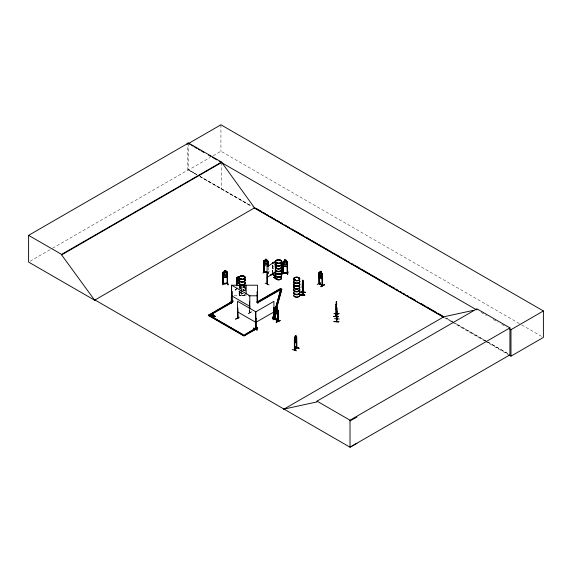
<?xml version="1.0" encoding="UTF-8"?>
<svg xmlns="http://www.w3.org/2000/svg" width="572" height="572" viewBox="0 0 572 572"><rect width="100%" height="100%" fill="white"/><g stroke="black" fill="none" stroke-linecap="round" stroke-linejoin="round"><path stroke-width="0.43" stroke-dasharray="2.86 2.15" d="M245.181 289.961L245.195 288.688M239.125 291.234L239.132 291.177A3.032 1.752 0 0 0 242.156 292.921M239.117 288.324L239.225 287.873M239.06 291.391L239.225 290.79M240.833 287.03L240.476 287.015M240.476 286.694L240.261 286.987L240.626 286.822M245.095 289.125L245.095 287.873M245.152 289.003L245.259 288.524M249.692 310.71C250.858 314.357 248.212 312.162 249.792 312.312M249.671 312.798L249.378 309.688M249.857 312.348L249.842 312.748L249.463 312.526M268.382 267.396L268.382 272.794L268.018 272.222M267.732 273.888L269.119 271.185L267.961 274.131M268.053 273.416L269.169 271.385M235.256 290.333L236.922 288.445M240.304 286.765L240.097 286.915A3.01 1.737 0 0 0 240.655 287.13L240.976 287.001M244.837 294.98L245.145 294.551M237.273 287.795L235.292 290.161M235.271 290.154L236.944 288.281M241.291 289.568L239.618 291.663L241.52 289.847M241.312 289.739L239.675 291.648M244.823 286.786L242.95 287.616M245.095 294.466A3.039 1.752 0 0 1 240.311 295.402A3.039 1.752 0 0 1 240.64 292.492L239.175 293.572L239.482 294.98M244.823 294.988L242.156 295.881L239.489 294.988M249.342 312.598L249.499 309.616M249.335 312.226L249.842 312.362M248.076 313.563C259.052 307.636 240.648 317.696 251.68 311.869M251.516 311.747L248.105 313.742M30.144 261.182L51.759 248.698M52.531 248.255L188.503 169.748L196.947 174.624M188.503 143.515L188.503 169.97L210.124 157.493M213.206 155.706L220.928 151.251L520.97 324.481M272.379 266.545L272.73 268.039L275.389 269.491M240.883 287.173L240.319 287.215M234.141 295.796L246.189 295.796M267.961 272.615L268.39 272.665M240.39 287.101L240.64 287.037A3.074 1.773 0 0 0 239.189 288.116M240.862 286.758L240.719 286.686A3.024 1.745 0 0 0 239.132 288.252L239.125 286.694M240.619 287.437L239.489 286.786M196.832 174.689L187.208 169.155L187.208 145.545M199.914 176.462L250.679 205.655L200.021 176.398M453.903 322.522L445.445 317.653L453.882 322.529M486.979 341.541L454.676 322.958L486.894 341.591M487.744 341.977L508.515 353.925M521.75 324.925L543.4 337.43M481.131 312.462L486.486 315.551M493.371 319.526L497.969 322.179M501.794 324.388L506.384 327.041M487.659 342.027L508.386 353.997M188.503 169.97L196.947 174.846M200.021 176.619L252.474 206.9M444.415 317.717L451.379 321.743M452.159 322.186L484.663 340.955M485.435 341.405L507.879 354.361M249.857 312.734L249.807 310.646M272.98 265.844L273.545 267.21M239.06 291.448L239.225 292.049M245.188 288.309L245.188 288.267A3.024 1.745 0 0 0 242.943 286.565M239.117 291.591L239.139 294.108M272.83 265.687L272.83 271.857M272.708 264.872L272.708 271.929M272.522 265.508L272.522 271.679M272.401 265.572L272.401 272.63M245.188 285.914L245.188 288.267A3.024 1.745 0 0 1 242.943 289.94A3.032 1.752 0 0 1 245.088 291.212M245.188 288.746L245.181 291.177A3.032 1.752 0 0 0 242.943 289.482M241.734 292.263L241.734 295.796M240.719 285.943L240.719 288.588M240.64 286.029L240.64 288.674M240.333 285.828L240.333 288.474M240.254 285.914L240.254 288.56M221.514 162.57L221.514 189.025M220.928 124.796L220.928 151.251M244.787 286.565A3.039 1.752 0 0 1 242.943 287.387A3.01 1.737 0 0 0 244.287 286.851M240.64 287.208A3.039 1.752 0 0 1 239.525 286.565M245.095 294.566A3.039 1.752 0 0 1 240.011 295.352A3.039 1.752 0 0 1 241.37 292.414M242.957 286.858A3.074 1.773 0 0 1 245.231 288.574A3.074 1.773 0 0 1 242.957 290.29M242.943 287.058A3.024 1.745 0 0 1 245.159 288.517A3.024 1.745 0 0 1 243.672 290.254M239.239 288.295A3.024 1.745 0 0 1 240.648 287.23M242.957 286.708A3.074 1.773 0 0 1 245.231 288.424A3.074 1.773 0 0 1 242.957 290.14M239.189 287.966A3.074 1.773 0 0 1 240.619 286.887M243.672 293.179A3.032 1.752 0 0 1 240.311 293.05A3.032 1.752 0 0 1 239.232 291.212M242.957 293.207A3.074 1.773 0 0 1 239.189 291.034M242.957 289.782A3.074 1.773 0 0 1 245.131 291.034M242.156 293.121A3.074 1.773 0 0 1 239.189 290.883M242.957 289.632A3.074 1.773 0 0 1 245.131 290.883M245.066 286.508A3.01 1.737 0 0 1 242.936 287.737M240.655 287.559A3.01 1.737 0 0 1 239.246 286.508M244.823 286.665L242.95 287.494A3.039 1.752 0 0 0 244.787 286.665M240.619 287.316L239.489 286.665A3.039 1.752 0 0 0 240.64 287.308"/><path stroke-width="0.86" d="M336.25 303.124L336.372 301.63L336.386 321.743L336.794 318.947L336.386 321.714M336.529 307.757L336.508 305.97M336.686 312.662L336.107 316.602L336.372 301.63M338.61 316.688L333.748 316.602M333.762 316.302L338.61 316.509M338.889 321.664L334.041 321.593M336.379 305.405L336.257 307.736M336.658 310.546L336.529 313.056L336.4 312.319M296.789 347.755L296.403 347.669C293.136 350.2 294.587 351.351 296.825 347.726L296.632 337.115L296.646 347.955L296.811 347.326L296.403 347.554M299.964 294.737C309.509 296.124 302.767 293.858 299.921 294.895M304.697 295.417L299.921 294.873L304.74 295.223M336.4 309.888L336.515 308.987M303.346 292.292L302.509 294.959M336.25 307.808L336.122 307.178M333.762 316.495L338.61 316.724M334.041 321.621L338.889 321.85L334.048 321.414M303.06 285.95C301.33 292.635 302.595 279.25 302.853 281.424L302.81 280.037L302.581 282.268M302.281 283.619L302.752 280.48L302.574 281.46M265.172 283.14L268.976 284.87M334.177 313.692L339.039 313.771L334.191 313.52M336.608 321.478L336.407 302.302L336.272 316.609L336.701 313.821M336.465 302.302L336.315 303.003M334.477 318.661L339.303 319.004M336.186 306.721L336.279 305.999M336.672 303.26L336.436 314.099M336.493 308.194C336.979 303.639 335.921 312.269 336.107 308.723M336.636 321.114C336.05 322.701 337.716 318.432 336.744 319.255L336.744 307.443L336.386 310.367M336.465 309.431L336.593 308.58M336.465 311.862L336.558 311.139M336.951 308.401L336.915 319.262L336.944 318.818M336.329 315.951L336.736 312.669M336.343 321.678L336.579 321.357M336.744 319.255L336.765 318.597M282.782 262.384L283.219 262.405L283.154 273.094L283.219 262.405M283.283 266.531L282.797 265.179L283.283 266.531L287.015 266.688L287.559 265.415L287.502 261.969L287.001 261.433L283.297 261.282L282.79 261.719L282.725 273.073L282.782 272.551L287.573 272.815M284.377 261.332L284.384 260.003L285.971 260.081L285.971 261.383M282.518 274.41L282.933 271.393M287.509 262.712L287.087 262.598L287.115 273.309L287.137 272.78M287.358 274.646L287.838 271.829M287.623 274.639L288.038 271.843M296.389 341.37L294.58 343.264L296.389 341.37L296.553 336.365M302.574 282.253L302.281 294.995L302.545 294.323M292.278 349.492L296.568 350.815M240.083 278.657L240.962 278.521M243.815 276.705L243.851 276.605M276.648 262.813L276.891 262.391M277.062 262.391C278.121 263.084 275.818 262.462 277.198 262.362M280.623 260.703L280.101 260.66L280.559 260.775M294.651 280.101L295.109 279.708L295.109 280.201M294.651 279.958L295.109 279.737M298.37 278.071L298.684 278.185M275.032 313.771L273.638 318.804L272.708 318.718L280.852 289.017L280.187 288.631L257.271 301.859L257.943 302.574L281.789 289.103L280.852 289.017L257.943 302.245L257.271 301.859M272.708 318.718L273.638 315.365M274.331 312.848L280.852 289.017M275.504 311.761L273.638 318.475L272.708 318.389M276.433 308.408L281.789 289.103M276.662 307.893L281.789 289.439M253.711 328.106L257.15 330.115L253.696 328.121L257.321 329.801M275.096 311.275L275.354 312.812L277.635 314.528L277.978 313.435M302.452 284.398L302.488 294.959M303.332 281.703L303.038 292.478M302.531 285.128L302.803 281.853L302.366 294.716M300.865 291.985L305.691 292.349L300.915 291.82M302.273 294.952L303.16 292.263L303.103 280.902L303.074 292.542M303.239 292.285L302.509 294.573M296.625 347.948L296.811 347.326L294.373 350.143L294.344 338.746L295.824 335.364L296.174 339.196L295.095 341.405L294.723 340.769M322.1 278.85L322.486 277.785L322.065 278.871L319.412 277.348L319.104 275.826L319.448 277.327M336.093 316.345L336.186 304.29M211.576 316.016L211.926 315.158L213.392 314.965L211.926 315.379L211.576 316.237L211.583 315.179L210.41 315.565L210.146 315.193L211.633 315.222L211.976 314.15L211.976 315.193L212.255 314.314M277.02 318.182L273.023 319.812M211.633 315.222L211.976 314.15M214.207 315.437L214.486 315.823L214.207 315.437L213.864 316.509L212.376 316.702M227.012 276.927L227.542 275.64M222.83 275.904L223.323 277.177L227.055 276.998L227.599 275.675L227.592 272.15L226.012 271.8M213.528 317.145C214.014 315.522 213.285 319.019 214.157 316.445L215.623 316.252M214.207 316.48L214.486 315.601M268.382 264.907L267.846 266.144L264.257 265.515L263.785 264.142M274.11 273.294L270.513 275.218L273.952 273.237M222.508 282.118L222.937 284.892M232.103 301.93C232.032 301.816 230.988 302.567 232.103 302.223M255.927 328.378L256.12 329.029L243.994 336.029L208.33 315.437L231.31 301.837L231.71 302.03M231.36 302.216L231.839 302.331L231.481 291.563L231.36 302.259L231.481 285.135L249.807 295.717L249.807 308.944M237.394 318.368L237.902 318.461L237.544 307.693L237.616 318.275M294.394 349.735L294.623 349.592M231.31 303.668L231.302 300.843L231.546 303.475M231.538 303.639L231.531 302.073L231.581 303.675M272.594 274.324L272.365 273.988L272.808 274.088M272.708 272.808L272.637 274.574M275.425 276.176L272.401 274.396L275.54 276.069M322.072 273.63L319.426 272.1L319.069 272.358L319.04 283.691L322.486 285.664L322.565 274.989L322.136 274.882L322.158 285.492M319.319 283.49L319.426 283.898L319.512 276.755M322.107 285.478L322.572 285.557L319.19 283.605L322.601 285.171L319.426 283.619M275.239 278.299L275.411 267.625L275.411 278.207M263.806 272.022L263.799 260.618L263.806 272.022L264.207 272.086L264.243 261.383L263.778 261.404L264.243 261.383M263.785 260.653C265.587 261.018 265.458 257.815 265.365 260.503L264.6 260.803L264.6 263.234L265.365 264.407L266.788 264.657L267.553 263.749L267.553 261.318L266.788 260.753L266.852 259.388L265.315 259.152M266.838 260.718L268.368 261.44L268.332 266.609M267.961 262.033L268.382 262.105L267.961 262.033L267.91 266.538M264.414 270.549L263.013 273.216M263.885 271.493L264.285 271.571L263.814 271.621M264.2 271.557L267.138 272.301M264.192 272.065L264.293 271.593M273.695 318.375L274.074 318.046L273.695 318.268M273.638 318.804L273.916 307.8L274.038 318.49L274.081 318.061M303.267 292.142L303.367 292.313M294.73 280.116L295.531 280.051M298.727 278.063L298.534 277.949M222.737 283.283L223.287 283.462M222.737 283.669C224.925 285.013 228.757 282.21 227.163 283.576L227.091 272.873L227.542 272.951L227.091 272.873M227.041 283.068L222.765 283.39M275.046 319.162L278.006 321.35L277.663 309.252L278.006 313.47M275.525 318.911L275.046 318.733L275.375 318.983M276.026 306.764L277.005 307.5L277.449 312.047L276.962 312.727L276.054 312.04L275.575 310.639L276.069 306.749L276.097 308.115L275.053 307.8L275.332 319.369L275.482 312.233M277.72 320.77L277.913 321.071M277.663 321.114L277.706 310.539L278.106 310.682L278.142 321.285L275.211 319.083L275.418 307.607M267.346 283.905L267.367 283.548M236.801 278.721L236.408 278.607L236.801 278.721L236.801 285.778M237.859 277.777L236.865 277.513L239.196 278.257C240.369 276.569 236.686 275.532 237.88 277.856L237.173 278.078L237.173 280.509L237.88 281.767L239.196 282.16M239.246 278.228L239.268 276.898M236.851 282.761L236.443 281.302L236.844 282.768L239.368 283.483M294.787 349.928L294.723 338.338L295.073 336.179L295.874 335.378L295.874 336.686L296.625 336.336L296.575 347.962M295.223 336.708L295.674 335.793M294.601 339.31L294.516 350.193L294.623 349.485M298.992 348.198L294.594 346.804L299.006 348.212M231.796 291.741L231.681 302.416L231.617 285.213L257.536 285.213L257.586 302.323L257.064 302.338L257.486 301.809M227.542 283.533L222.801 283.783L222.83 272.386L224.424 271.872L224.417 270.542L226.004 270.463L225.954 271.843L226.755 272.236L226.755 274.667L225.954 275.747L224.474 275.818L223.681 274.817L223.681 272.386L224.474 271.914L224.467 270.585M222.83 272.415L223.359 271.936L227.041 271.75L227.549 272.2M255.584 328.535L255.999 328.5M255.584 328.95L255.562 318.096L255.877 318.275M273.566 318.168L273.916 317.996M273.623 318.532L274.038 318.461M282.732 272.958L287.573 273.202M222.787 283.276L223.223 283.254M227.141 283.054L227.527 283.026M256.013 328.893L256.013 318.268L255.584 318.382L256.013 318.268M236.894 277.484L236.415 277.842L236.408 285.664M272.422 263.034L273.509 263.242M272.422 263.091L272.794 262.827M319.104 272.401L319.476 272.136M267.217 273.259L267.195 284.012L267.346 273.323M277.356 279.129L273.623 277.327L277.441 279.065M267.195 283.841L267.081 266.931L275.411 261.197L275.397 278.371M231.631 302.209L232.039 302.331M257.05 302.045L257.522 301.945M267.081 277.513L275.411 271.779M230.316 302.702L233.09 300.943L229.679 303.16M233.09 301.165L232.103 302.045M237.902 318.461L237.859 307.872M249.378 308.837L249.499 301.966L249.692 309.016M235.743 319.069L238.967 317.181M237.666 318.139L237.509 317.875M255.448 328.793L255.562 318.096M273.752 318.633L274.038 307.865M272.458 317.281L275.74 319.162M272.472 317.296L275.74 319.383M256.049 328.557L255.405 328.342L255.734 328.542M254.69 329.594L257.557 327.699L254.147 329.915L257.743 327.999L254.876 329.515M273.916 318.382L273.916 301.373L255.584 311.954L255.684 328.929M287.494 272.923L282.725 272.687M287.523 272.815L287.451 273.323L287.559 261.919L286.972 261.504M95.038 299.993L94.666 300.214L28.6 262.069L28.6 235.342L188.503 143.021L221.514 162.076L254.526 207.865L443.529 316.988M188.503 143.021L188.503 143.515L220.928 124.796L543.4 310.975L543.4 337.43L510.975 356.149L508.658 354.804M28.6 235.342L61.612 254.397L221.514 162.076M357.014 443.214L350.014 447.204L94.995 299.971L94.616 300.186L61.612 254.89L221.514 162.57M94.616 300.186L254.897 207.65M275.761 268.397L275.804 264.979L274.603 263.914M275.575 265.508L275.883 265.687M275.704 276.619L274.138 277.313L275.54 276.333M274.138 277.313L275.561 276.519M208.33 315.437L230.545 302.609M232.053 291.641L231.617 291.641L232.053 291.734L231.975 302.559L209.066 315.787L208.394 315.401L209.066 315.451L231.975 302.223L231.581 301.952M258.036 301.751L279.422 289.403M319.069 272.358L319.083 283.712M320.227 271.307L321.357 271.872L321.843 273.974L321.843 276.405L321.285 277.127L320.227 276.519L319.669 275.146L319.669 272.715L320.227 272.608L320.227 271.221L321.357 271.872M319.39 273.294L319.083 273.116L319.426 283.898M322.086 273.595L322.486 274.281L322.486 285.664L322.222 284.985M322.565 274.989L322.136 274.882M317.195 284.527L320.828 282.654M255.584 322.536L273.916 311.954M321.014 286.722L324.446 284.72L321.014 286.729L320.828 286.4L324.453 284.749M245.524 334.377L255.448 328.643M208.33 315.108L243.994 335.7L256.12 328.7L255.448 328.314L243.994 335.256M283.626 409.309L443.908 316.766L473.437 310.346M283.998 409.087L317.01 401.909L317.01 401.144L476.912 308.823L509.924 327.878L509.924 354.883L350.014 447.204L350.014 420.198L509.924 327.878M476.912 309.588L476.54 309.81L219.212 161.24M509.445 328.807L510.975 329.694L543.4 310.975M350.014 420.971L357.014 416.981M240.783 278.664L240.269 278.707M294.902 279.915L295.388 279.994M276.998 307.5L276.998 308.801L277.656 309.288M275.346 308.766L275.375 319.369L275.482 318.89M278.106 310.682L277.706 310.539M275.354 312.812L277.635 314.528M275.375 319.09L278.006 320.963M276.169 321.986L280.166 320.563L276.312 322.286M263.821 271.893L267.188 272.479M237.745 318.168L237.394 317.939L237.687 318.518M223.187 283.383L223.187 283.769L223.223 273.058L222.787 273.08L222.815 283.769M227.492 283.161L227.055 283.169M227.563 283.548L227.542 272.172M319.169 283.226L319.255 283.254M322.222 285.371L322.258 277.456M211.976 314.972L213.392 314.965M210.41 315.344L213.392 315.186M212.376 316.48L215.623 316.473M213.814 316.688L212.641 316.631M210.146 315.193L211.633 315M302.803 281.417L302.531 286.164L302.381 285.578M277.813 321.042L277.842 310.482M276.669 262.755L277.384 262.755L277.12 262.348M240.24 278.793L240.64 278.8M223.323 277.177L227.055 276.998M228.035 284.835L227.413 281.874M257.064 302.338L257.1 291.641L257.536 291.641M257.572 300.865L257.872 303.668M257.1 302.223L257.536 302.223M248.806 295.796L257.536 295.796M334.177 313.613L339.017 313.706M336.379 314.843L336.336 313.821M255.705 329.036L255.441 318.168M284.434 260.081L285.914 260.153M283.326 266.459L286.98 266.638M282.818 273.08L287.509 273.294M239.11 317.238L235.564 319.162M303.16 284.398L303.017 285.971M302.223 287.108L302.381 288.095M300.872 291.913L305.655 292.435M264.271 260.267L267.825 260.889L268.318 261.454L268.318 264.922M267.188 272.208L264.142 271.679L264.135 272.079M267.138 272.572L263.814 272.007M240.626 278.371L241.019 278.657M236.415 278.464L239.196 279.3M236.408 279.079L239.196 279.908M236.887 282.725L239.353 283.433M294.323 338.753L296.596 336.379M294.365 342.263L294.623 343.279M294.609 346.975L298.899 348.291M275.876 278.199L273.623 277.327M272.279 317.188L275.933 319.269M188.503 143.515L190.04 144.401M191.577 145.288L193.114 146.175M194.644 147.061L196.947 148.391M198.484 149.278L200.021 150.164M201.558 151.051L203.861 152.381M208.465 155.041L210.768 156.37M212.305 157.257L216.91 159.91M256.442 208.537L261.84 211.654M263.385 212.548L265.701 213.885M267.238 214.772L268.783 215.665M270.327 216.552L272.644 217.889M274.188 218.783L275.725 219.677M277.27 220.563L279.586 221.9M281.131 222.794L282.668 223.681M284.985 225.018L286.529 225.911M288.073 226.798L289.611 227.692M291.927 229.029L293.472 229.915M295.016 230.809L303.503 235.707M305.813 237.044L310.446 239.718M311.983 240.605L317.388 243.722M318.926 244.616L321.242 245.953M322.787 246.839L324.331 247.733M325.876 248.627L328.185 249.957M329.729 250.851L331.274 251.744M333.583 253.074L335.128 253.968M336.672 254.862L338.989 256.199M340.533 257.085L342.07 257.979M343.615 258.866L345.931 260.203M347.476 261.097L349.013 261.983M351.33 263.32L352.874 264.214M354.418 265.101L359.817 268.218M361.361 269.112L369.848 274.009M371.385 274.903L376.791 278.021M378.328 278.907L383.733 282.032M385.271 282.918L387.587 284.255M389.132 285.149L390.676 286.036M392.22 286.93L394.53 288.267M396.074 289.153L397.619 290.047M399.928 291.384L401.472 292.271M403.017 293.164L404.561 294.051M406.878 295.388L408.415 296.282M409.96 297.168L415.358 300.293M420.763 303.41L425.389 306.077M426.934 306.971L436.193 312.312M437.73 313.206L443.136 316.323M254.018 207.793L443.643 317.274M319.476 277.298L322.072 278.793M274.41 262.72L273.738 262.326L273.738 262.762M275.54 275.79L272.744 274.317L275.418 275.861M280.852 289.346L280.187 288.631M231.481 295.717L249.807 306.299M231.31 302.173L231.975 302.559M237.544 311.847L255.877 322.429M210.517 315.93L242.385 334.327M317.01 401.144L350.014 420.198M276.069 306.749L277.041 307.479M275.375 307.629L277.613 309.302M272.365 274.024L272.865 274.524M280.03 320.449L276.169 322.129M275.354 264.343L275.725 265M228.056 284.863L227.384 281.86M223.223 273.058L222.787 273.08M510.975 329.694L510.975 356.149M322.408 274.303L322.408 277.777M321.321 271.893L321.285 273.216M285.921 260.124L285.914 261.454L286.708 261.926L286.708 264.357L285.914 265.358L284.434 265.286L283.64 264.207L283.64 261.776L284.434 261.383L284.434 260.046M275.161 264.672L275.161 267.103M272.83 272.737L272.744 274.596M255.913 328.879L255.877 311.847L237.544 301.265L237.544 318.275M249.499 301.966L249.499 308.766M246.189 285.213L246.189 294.029M244.666 335.642L208.994 315.05M241.734 285.213L241.734 291.384M236.872 278.635L236.872 285.693M187.208 142.921L187.208 144.673M61.612 254.397L61.612 254.89M299.335 280.43A3.024 1.745 0 0 1 297.104 283.033A3.024 1.745 0 0 1 293.786 280.852M299.335 283.841A3.024 1.745 0 0 1 297.104 286.443A3.024 1.745 0 0 1 293.786 284.263M299.378 283.655A3.074 1.773 0 0 1 297.111 286.3A3.074 1.773 0 0 1 293.743 284.084M299.378 283.505A3.074 1.773 0 0 1 297.111 286.15A3.074 1.773 0 0 1 293.743 283.934M299.378 280.738A3.074 1.773 0 0 1 297.111 283.383A3.074 1.773 0 0 1 293.743 281.167M299.378 280.587A3.074 1.773 0 0 1 297.111 283.233A3.074 1.773 0 0 1 293.743 281.016M299.335 280.916A3.032 1.752 0 0 1 297.111 283.526A3.032 1.752 0 0 1 293.786 281.338M299.335 283.347A3.032 1.752 0 0 1 297.111 285.957A3.032 1.752 0 0 1 293.786 283.769M299.328 286.307A3.017 1.745 0 0 1 297.104 288.91A3.017 1.745 0 0 1 293.793 286.729M299.32 286.122A3.01 1.737 0 0 1 297.104 288.717A3.01 1.737 0 0 1 293.801 286.543M299.342 286.408A3.039 1.752 0 0 1 297.111 289.017A3.039 1.752 0 0 1 293.779 286.829M299.335 288.753A3.024 1.745 0 0 1 297.104 291.355A3.024 1.745 0 0 1 293.786 289.175M299.335 292.163A3.024 1.745 0 0 1 297.104 294.766A3.024 1.745 0 0 1 293.786 292.585M299.378 291.977A3.074 1.773 0 0 1 297.111 294.623A3.074 1.773 0 0 1 293.743 292.406M299.378 291.827A3.074 1.773 0 0 1 297.111 294.473A3.074 1.773 0 0 1 293.743 292.256M299.378 289.06A3.074 1.773 0 0 1 297.111 291.706A3.074 1.773 0 0 1 293.743 289.489M299.378 288.91A3.074 1.773 0 0 1 297.111 291.556A3.074 1.773 0 0 1 293.743 289.339M299.335 289.239A3.032 1.752 0 0 1 297.111 291.849A3.032 1.752 0 0 1 293.786 289.661M299.335 291.67A3.032 1.752 0 0 1 297.111 294.28A3.032 1.752 0 0 1 293.786 292.092M299.335 294.616A3.024 1.745 0 0 1 297.104 297.218A3.024 1.745 0 0 1 293.786 295.038M299.32 294.444A3.01 1.737 0 0 1 297.49 296.997A3.01 1.737 0 0 1 293.701 295.316M299.328 286.558A3.017 1.745 0 0 1 297.49 289.117A3.017 1.745 0 0 1 293.693 287.43M245.131 282.711A3.074 1.773 0 0 1 241.756 284.935A3.074 1.773 0 0 1 239.496 282.282M239.139 285.628A3.017 1.745 0 0 1 239.246 285.178M245.073 285.178A3.017 1.745 0 0 1 245.181 285.628M245.131 279.794A3.074 1.773 0 0 1 241.756 282.01A3.074 1.773 0 0 1 239.496 279.365M245.131 282.561A3.074 1.773 0 0 1 241.756 284.777A3.074 1.773 0 0 1 239.496 282.132M245.131 279.644A3.074 1.773 0 0 1 241.756 281.86A3.074 1.773 0 0 1 239.496 279.215M245.088 282.396A3.032 1.752 0 0 1 241.763 284.584A3.032 1.752 0 0 1 239.532 281.975M245.081 279.479A3.024 1.745 0 0 1 241.763 281.667A3.024 1.745 0 0 1 239.539 279.057M245.081 279.973A3.024 1.745 0 0 1 241.763 282.153A3.024 1.745 0 0 1 239.539 279.551M245.088 282.89A3.032 1.752 0 0 1 241.763 285.078A3.032 1.752 0 0 1 239.532 282.468M281.245 266.245A3.074 1.773 0 0 1 278.585 268.904A3.074 1.773 0 0 1 275.926 266.245M281.202 266.43A3.024 1.745 0 0 1 278.585 269.047A3.024 1.745 0 0 1 275.961 266.43M281.202 268.718A3.017 1.745 0 0 1 278.979 271.314A3.017 1.745 0 0 1 275.668 269.133M281.245 263.327A3.074 1.773 0 0 1 278.585 265.987A3.074 1.773 0 0 1 275.926 263.327M281.209 265.937A3.032 1.752 0 0 1 278.585 268.561A3.032 1.752 0 0 1 275.961 265.937M281.202 263.506A3.024 1.745 0 0 1 278.585 266.13A3.024 1.745 0 0 1 275.961 263.506M281.245 266.094A3.074 1.773 0 0 1 278.585 268.754A3.074 1.773 0 0 1 275.926 266.094M281.245 263.177A3.074 1.773 0 0 1 278.585 265.837A3.074 1.773 0 0 1 275.926 263.177M281.209 263.02A3.032 1.752 0 0 1 278.585 265.644A3.032 1.752 0 0 1 275.961 263.02M281.202 268.883A3.024 1.745 0 0 1 278.979 271.486A3.024 1.745 0 0 1 275.661 269.305M281.202 269.14A3.017 1.745 0 0 1 278.979 271.743A3.017 1.745 0 0 1 275.668 269.562M281.202 277.041A3.017 1.745 0 0 1 278.979 279.637A3.017 1.745 0 0 1 275.668 277.456M281.217 268.997A3.039 1.752 0 0 1 278.979 271.607A3.039 1.752 0 0 1 275.654 269.419M281.202 271.829A3.024 1.745 0 0 1 278.979 274.438A3.024 1.745 0 0 1 275.661 272.251M281.202 271.342A3.024 1.745 0 0 1 278.979 273.945A3.024 1.745 0 0 1 275.661 271.764M281.202 274.753A3.024 1.745 0 0 1 278.979 277.356A3.024 1.745 0 0 1 275.661 275.175M281.245 274.567A3.074 1.773 0 0 1 278.986 277.213A3.074 1.773 0 0 1 275.618 274.996M281.245 274.417A3.074 1.773 0 0 1 278.986 277.062A3.074 1.773 0 0 1 275.618 274.846M281.209 274.26A3.032 1.752 0 0 1 278.979 276.869A3.032 1.752 0 0 1 275.654 274.682M281.245 271.65A3.074 1.773 0 0 1 278.986 274.295A3.074 1.773 0 0 1 275.618 272.079M281.245 271.5A3.074 1.773 0 0 1 278.986 274.145A3.074 1.773 0 0 1 275.618 271.929M281.209 277.184A3.032 1.752 0 0 1 278.979 279.794A3.024 1.745 0 0 1 275.661 277.627A3.032 1.752 0 0 0 278.979 279.794A3.024 1.745 0 0 0 281.202 277.205M336.729 311.104L336.744 312.691L336.786 311.111M336.1 304.44L336.05 305.219L336.15 304.44M295.796 337.173L295.095 337.93L295.095 340.361L295.796 339.604L295.796 337.173M225.69 270.77L224.739 270.821L224.739 271.25L225.69 271.207L225.69 270.77M225.954 272.279L224.474 272.351L224.474 274.782L225.954 274.71L225.954 272.279M285.65 260.353L284.699 260.31L284.699 260.739L285.65 260.789L285.65 260.353M285.914 261.89L284.434 261.812L284.434 264.243L285.914 264.314L285.914 261.89M266.538 259.624L265.615 259.459L265.615 259.895L266.538 260.053L266.538 259.624M266.788 261.182L265.365 260.939L265.365 263.37L266.788 263.613L266.788 261.182M238.96 277.098L238.116 276.848L238.96 277.534L238.96 277.098M239.196 278.693L237.88 278.292L237.88 280.723L239.196 281.124L239.196 278.693M321.092 272.022L320.42 271.636L321.092 272.458L321.092 272.022M321.285 273.652L320.227 273.044L320.227 275.475L321.285 276.083L321.285 273.652M276.798 307.614L276.219 307.171L276.798 308.043L276.798 307.614M276.962 309.252L276.054 308.573L276.054 311.004L276.962 311.683L276.962 309.252M295.202 280.366A3.017 1.745 0 0 0 299.728 278.857A3.017 1.745 0 0 0 295.202 277.348A3.017 1.745 0 0 0 295.202 280.366M295.202 280.616A3.017 1.745 0 0 0 299.728 279.107A3.017 1.745 0 0 0 295.202 277.599A3.017 1.745 0 0 0 295.202 280.616M295.195 280.466A3.039 1.752 0 0 0 299.749 278.95A3.039 1.752 0 0 0 295.195 277.427A3.039 1.752 0 0 0 295.195 280.466M240.64 278.993A3.032 1.752 0 0 0 245.188 277.477A3.032 1.752 0 0 0 240.64 275.961A3.032 1.752 0 0 0 240.64 278.993M240.648 279.236A3.017 1.745 0 0 0 245.181 277.727A3.017 1.745 0 0 0 240.648 276.219A3.017 1.745 0 0 0 240.648 279.236M239.539 284.906A3.024 1.745 0 0 0 239.132 285.785A3.032 1.752 0 0 1 239.532 284.928M245.181 285.785A3.024 1.745 0 0 0 245.081 285.328A3.032 1.752 0 0 1 245.188 285.8M240.011 278.814A3.039 1.752 0 0 0 245.095 278.028A3.039 1.752 0 0 0 241.37 275.883A3.039 1.752 0 0 0 240.011 278.814M277.07 262.97A3.032 1.752 0 0 0 281.617 261.454A3.032 1.752 0 0 0 277.07 259.938A3.032 1.752 0 0 0 277.07 262.97M277.077 263.199A3.017 1.745 0 0 0 281.603 261.69A3.017 1.745 0 0 0 277.077 260.181A3.017 1.745 0 0 0 277.077 263.199M277.062 263.07A3.039 1.752 0 0 0 281.624 261.547A3.039 1.752 0 0 0 277.062 260.031A3.039 1.752 0 0 0 277.062 263.07"/></g></svg>
